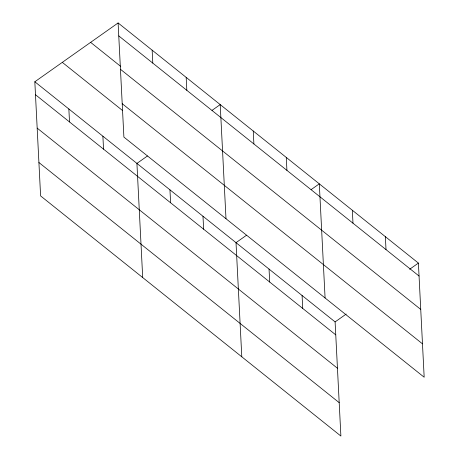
<?xml version="1.0" encoding="UTF-8"?>
<svg xmlns="http://www.w3.org/2000/svg" width="459" height="459" viewBox="0 0 459 459"><rect width="100%" height="100%" fill="white"/><g stroke="black" fill="none" stroke-linecap="round" stroke-linejoin="round"><path stroke-width="0.69" d="M34.827 81.771L335.104 321.908L340.888 436.05L40.604 195.913L34.827 81.771L118.112 22.95L418.396 263.087L424.173 377.229L123.896 137.092L118.112 22.95M147.448 155.985L136.92 163.415L142.703 277.563M212.024 110.378L220.211 104.595L225.994 218.736M246.535 235.226L236.012 242.662L241.795 356.804M311.116 189.624L319.303 183.841L325.087 297.983M335.104 321.908L346.212 314.059M409.623 269.278L418.396 263.087M118.772 35.905L419.05 276.037M90.63 42.36L120.757 66.452M120.465 69.298L420.742 309.429M122.203 103.7L422.487 343.837M62.309 62.361L122.564 110.544M35.481 94.726L335.759 334.858M37.173 128.118L337.451 368.25M38.912 162.52L339.195 402.658M385.365 236.672L386.019 249.621M352.334 210.256L352.988 223.206M302.074 295.493L302.728 308.442M286.273 157.426L286.927 170.381M269.043 269.077L269.697 282.033M253.242 131.01L253.896 143.965M202.981 216.246L203.635 229.202M186.176 77.382L186.836 90.331M169.95 189.831L170.605 202.786M152.147 50.163L152.801 63.118M102.885 136.203L103.545 149.158M68.856 108.99L69.51 121.939"/></g></svg>
